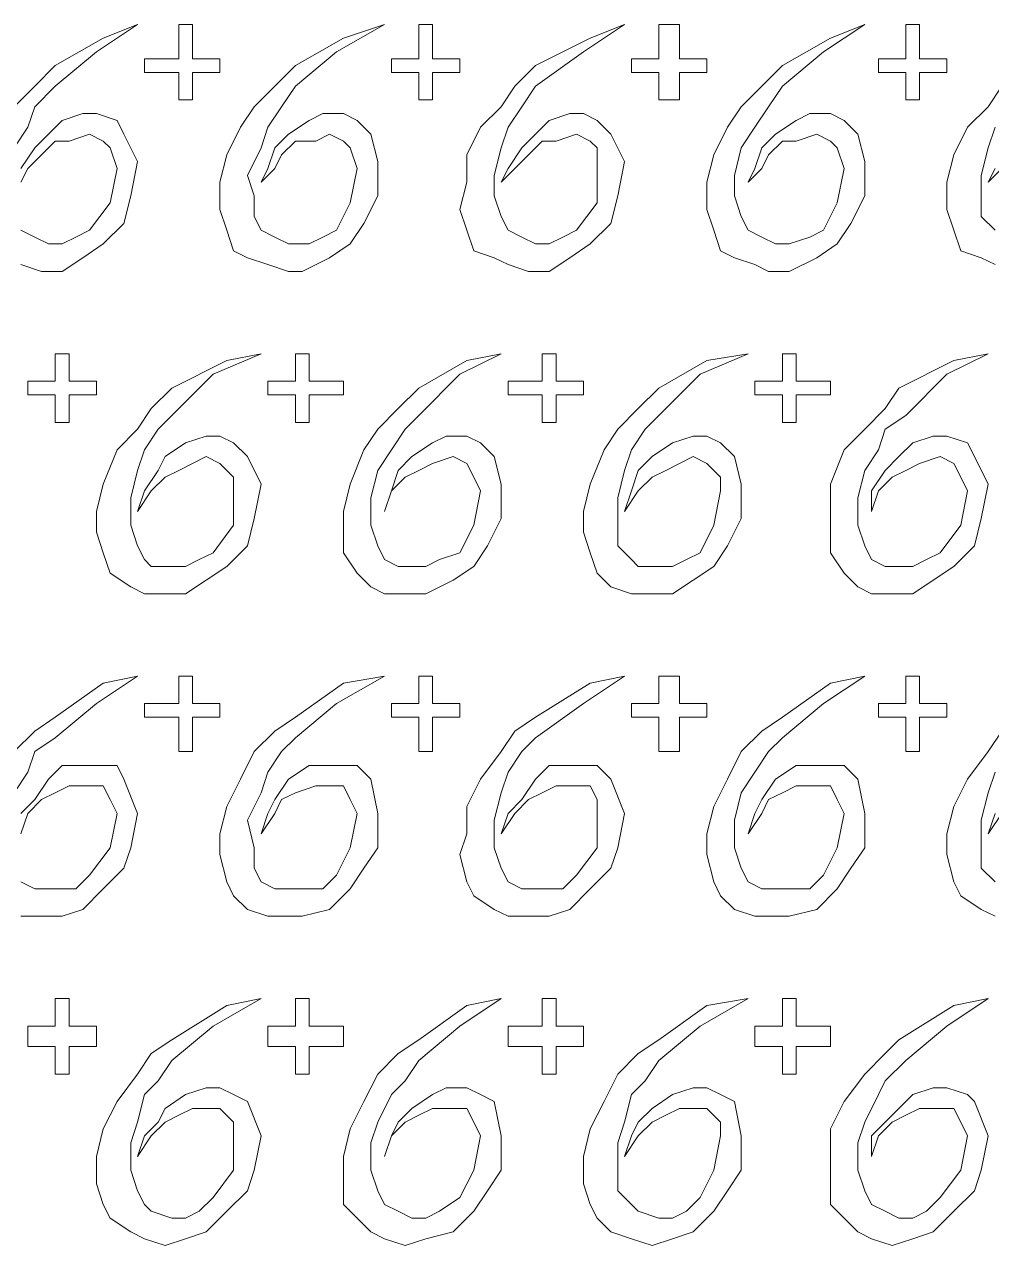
# Model space of a CAD drawing. Extents: x -66030 to 95157, y -13132 to 45879.
# Drawn here: x -4078 to -3528, y 25923 to 26618 of the extents above; entities that cross this region are included whole.
import ezdxf

# ---------------------------------------------------------------- set-up
doc = ezdxf.new("R2010")
doc.units = 0
doc.header["$LTSCALE"] = 100
doc.header["$MEASUREMENT"] = 0
doc.layers.get('0').update_dxf_attribs({"linetype": 'CONTINUOUS'})

msp = doc.modelspace()

# ---------------------------------------------------------------- linework, layer by layer
at = {"lineweight": 0}
for points in [[(-4084.28, 26547.82), (-4076.47, 26559.54), (-4072.56, 26571.26), (-4060.85, 26582.98), (-4037.41, 26602.51), (-4013.97, 26618.13), (-4033.5, 26610.32), (-4060.85, 26594.7), (-4072.56, 26582.98), (-4084.28, 26571.26)], [(-3521.82, 26582.98), (-3529.63, 26571.26), (-3541.35, 26559.54), (-3549.16, 26543.92), (-3553.07, 26528.29), (-3553.07, 26512.67), (-3549.16, 26500.95), (-3545.26, 26489.23), (-3533.54, 26485.33), (-3525.73, 26481.42)], [(-4080.37, 26481.42), (-4068.66, 26477.52), (-4056.94, 26477.52), (-4045.22, 26485.33), (-4033.5, 26493.14), (-4021.79, 26504.86), (-4017.88, 26520.48), (-4013.97, 26540.01), (-4021.79, 26555.64), (-4025.69, 26563.45), (-4037.41, 26567.35), (-4045.22, 26567.35), (-4056.94, 26563.45), (-4064.75, 26555.64), (-4072.56, 26547.82), (-4080.37, 26536.11)], [(-3525.73, 26500.95), (-3533.54, 26508.76), (-3533.54, 26520.48), (-3533.54, 26532.2), (-3529.63, 26547.82), (-3525.73, 26559.54)], [(-4080.37, 26528.29), (-4076.47, 26536.11), (-4068.66, 26543.92), (-4060.85, 26551.73), (-4053.03, 26551.73), (-4041.32, 26555.64), (-4033.5, 26551.73), (-4029.6, 26547.82), (-4025.69, 26536.11), (-4029.6, 26516.58), (-4041.32, 26500.95), (-4049.13, 26497.05), (-4056.94, 26493.14), (-4064.75, 26493.14), (-4072.56, 26497.05), (-4080.37, 26500.95)], [(-3525.73, 26536.11), (-3529.63, 26528.29), (-3529.63, 26528.29), (-3521.82, 26536.11)], [(-4084.28, 26180.66), (-4076.47, 26192.38), (-4072.56, 26204.1), (-4060.85, 26211.91), (-4037.41, 26231.44), (-4013.97, 26247.06), (-4033.5, 26243.16), (-4060.85, 26223.63), (-4072.56, 26215.82), (-4084.28, 26204.1)], [(-3521.82, 26215.82), (-3529.63, 26204.1), (-3541.35, 26188.47), (-3549.16, 26172.85), (-3553.07, 26157.23), (-3553.07, 26145.51), (-3549.16, 26129.89), (-3545.26, 26122.07), (-3533.54, 26114.26), (-3525.73, 26110.36)], [(-4080.37, 26110.36), (-4068.66, 26110.36), (-4056.94, 26110.36), (-4045.22, 26114.26), (-4033.5, 26125.98), (-4021.79, 26137.7), (-4017.88, 26149.41), (-4013.97, 26168.94), (-4021.79, 26188.47), (-4025.69, 26196.29), (-4037.41, 26196.29), (-4045.22, 26196.29), (-4056.94, 26196.29), (-4064.75, 26188.47), (-4072.56, 26176.76), (-4080.37, 26168.94)], [(-3525.73, 26129.89), (-3533.54, 26137.7), (-3533.54, 26149.41), (-3533.54, 26165.04), (-3529.63, 26180.66), (-3525.73, 26192.38)], [(-4080.37, 26157.23), (-4076.47, 26168.94), (-4068.66, 26176.76), (-4060.85, 26180.66), (-4053.03, 26184.57), (-4041.32, 26184.57), (-4033.5, 26184.57), (-4029.6, 26176.76), (-4025.69, 26168.94), (-4029.6, 26149.41), (-4041.32, 26133.79), (-4049.13, 26125.98), (-4056.94, 26125.98), (-4064.75, 26125.98), (-4072.56, 26125.98), (-4080.37, 26129.89)], [(-3525.73, 26168.94), (-3529.63, 26157.23), (-3529.63, 26157.23), (-3521.82, 26168.94)]]:
    msp.add_lwpolyline(points, dxfattribs=at)
for points in [[(-4010.07, 26598.6), (-4002.26, 26598.6), (-3990.54, 26598.6), (-3990.54, 26606.41), (-3990.54, 26618.13), (-3986.63, 26618.13), (-3982.73, 26618.13), (-3982.73, 26606.41), (-3982.73, 26598.6), (-3974.91, 26598.6), (-3967.1, 26598.6), (-3967.1, 26594.7), (-3967.1, 26590.79), (-3974.91, 26590.79), (-3982.73, 26590.79), (-3982.73, 26582.98), (-3982.73, 26575.17), (-3986.63, 26575.17), (-3990.54, 26575.17), (-3990.54, 26582.98), (-3990.54, 26590.79), (-4002.26, 26590.79), (-4010.07, 26590.79), (-4010.07, 26594.7), (-4010.07, 26598.6)], [(-3943.67, 26528.29), (-3935.85, 26536.11), (-3931.95, 26543.92), (-3924.14, 26551.73), (-3912.42, 26551.73), (-3904.61, 26555.64), (-3896.79, 26551.73), (-3892.89, 26547.82), (-3888.98, 26536.11), (-3892.89, 26516.58), (-3900.7, 26500.95), (-3908.51, 26497.05), (-3916.32, 26493.14), (-3928.04, 26493.14), (-3935.85, 26497.05), (-3943.67, 26500.95), (-3947.57, 26508.76), (-3947.57, 26520.48), (-3951.48, 26532.2), (-3943.67, 26547.82), (-3939.76, 26559.54), (-3931.95, 26571.26), (-3924.14, 26582.98), (-3900.7, 26602.51), (-3873.36, 26618.13), (-3896.79, 26610.32), (-3924.14, 26594.7), (-3935.85, 26582.98), (-3947.57, 26571.26), (-3955.38, 26559.54), (-3963.2, 26543.92), (-3967.1, 26528.29), (-3967.1, 26512.67), (-3963.2, 26500.95), (-3959.29, 26489.23), (-3951.48, 26485.33), (-3939.76, 26481.42), (-3928.04, 26477.52), (-3920.23, 26477.52), (-3904.61, 26485.33), (-3892.89, 26493.14), (-3885.08, 26504.86), (-3877.26, 26520.48), (-3877.26, 26540.01), (-3881.17, 26555.64), (-3888.98, 26563.45), (-3896.79, 26567.35), (-3908.51, 26567.35), (-3916.32, 26563.45), (-3928.04, 26555.64), (-3935.85, 26547.82), (-3939.76, 26536.11), (-3943.67, 26528.29)], [(-3869.45, 26598.6), (-3861.64, 26598.6), (-3853.83, 26598.6), (-3853.83, 26606.41), (-3853.83, 26618.13), (-3849.92, 26618.13), (-3846.02, 26618.13), (-3846.02, 26606.41), (-3846.02, 26598.6), (-3838.2, 26598.6), (-3830.39, 26598.6), (-3830.39, 26594.7), (-3830.39, 26590.79), (-3838.2, 26590.79), (-3846.02, 26590.79), (-3846.02, 26582.98), (-3846.02, 26575.17), (-3849.92, 26575.17), (-3853.83, 26575.17), (-3853.83, 26582.98), (-3853.83, 26590.79), (-3861.64, 26590.79), (-3869.45, 26590.79), (-3869.45, 26594.7), (-3869.45, 26598.6)], [(-3806.96, 26528.29), (-3799.15, 26536.11), (-3791.33, 26543.92), (-3783.52, 26551.73), (-3775.71, 26551.73), (-3763.99, 26555.64), (-3756.18, 26551.73), (-3752.27, 26547.82), (-3752.27, 26536.11), (-3752.27, 26516.58), (-3763.99, 26500.95), (-3771.8, 26497.05), (-3779.62, 26493.14), (-3787.43, 26493.14), (-3795.24, 26497.05), (-3803.05, 26500.95), (-3806.96, 26508.76), (-3810.86, 26520.48), (-3810.86, 26532.2), (-3806.96, 26547.82), (-3803.05, 26559.54), (-3795.24, 26571.26), (-3787.43, 26582.98), (-3760.09, 26602.51), (-3736.65, 26618.13), (-3756.18, 26610.32), (-3787.43, 26594.7), (-3799.15, 26582.98), (-3806.96, 26571.26), (-3818.68, 26559.54), (-3826.49, 26543.92), (-3826.49, 26528.29), (-3830.39, 26512.67), (-3826.49, 26500.95), (-3822.58, 26489.23), (-3810.86, 26485.33), (-3803.05, 26481.42), (-3791.33, 26477.52), (-3779.62, 26477.52), (-3767.9, 26485.33), (-3756.18, 26493.14), (-3744.46, 26504.86), (-3740.56, 26520.48), (-3736.65, 26540.01), (-3744.46, 26555.64), (-3752.27, 26563.45), (-3760.09, 26567.35), (-3767.9, 26567.35), (-3779.62, 26563.45), (-3787.43, 26555.64), (-3795.24, 26547.82), (-3803.05, 26536.11), (-3806.96, 26528.29)], [(-3732.74, 26598.6), (-3724.93, 26598.6), (-3717.12, 26598.6), (-3717.12, 26606.41), (-3717.12, 26618.13), (-3713.21, 26618.13), (-3705.4, 26618.13), (-3705.4, 26606.41), (-3705.4, 26598.6), (-3697.59, 26598.6), (-3689.78, 26598.6), (-3689.78, 26594.7), (-3689.78, 26590.79), (-3697.59, 26590.79), (-3705.4, 26590.79), (-3705.4, 26582.98), (-3705.4, 26575.17), (-3713.21, 26575.17), (-3717.12, 26575.17), (-3717.12, 26582.98), (-3717.12, 26590.79), (-3724.93, 26590.79), (-3732.74, 26590.79), (-3732.74, 26594.7), (-3732.74, 26598.6)], [(-3666.34, 26528.29), (-3658.53, 26536.11), (-3654.62, 26543.92), (-3646.81, 26551.73), (-3639, 26551.73), (-3627.28, 26555.64), (-3619.47, 26551.73), (-3615.56, 26547.82), (-3611.66, 26536.11), (-3615.56, 26516.58), (-3623.38, 26500.95), (-3631.19, 26497.05), (-3642.91, 26493.14), (-3650.72, 26493.14), (-3658.53, 26497.05), (-3666.34, 26500.95), (-3670.25, 26508.76), (-3674.15, 26520.48), (-3674.15, 26532.2), (-3670.25, 26547.82), (-3662.44, 26559.54), (-3654.62, 26571.26), (-3646.81, 26582.98), (-3623.38, 26602.51), (-3599.94, 26618.13), (-3619.47, 26610.32), (-3646.81, 26594.7), (-3658.53, 26582.98), (-3670.25, 26571.26), (-3678.06, 26559.54), (-3685.87, 26543.92), (-3689.78, 26528.29), (-3689.78, 26512.67), (-3685.87, 26500.95), (-3681.97, 26489.23), (-3674.15, 26485.33), (-3662.44, 26481.42), (-3654.62, 26477.52), (-3642.91, 26477.52), (-3627.28, 26485.33), (-3615.56, 26493.14), (-3607.75, 26504.86), (-3599.94, 26520.48), (-3599.94, 26540.01), (-3603.85, 26555.64), (-3611.66, 26563.45), (-3619.47, 26567.35), (-3631.19, 26567.35), (-3639, 26563.45), (-3650.72, 26555.64), (-3658.53, 26547.82), (-3662.44, 26536.11), (-3666.34, 26528.29)], [(-3592.13, 26598.6), (-3584.32, 26598.6), (-3576.51, 26598.6), (-3576.51, 26606.41), (-3576.51, 26618.13), (-3572.6, 26618.13), (-3568.69, 26618.13), (-3568.69, 26606.41), (-3568.69, 26598.6), (-3560.88, 26598.6), (-3553.07, 26598.6), (-3553.07, 26594.7), (-3553.07, 26590.79), (-3560.88, 26590.79), (-3568.69, 26590.79), (-3568.69, 26582.98), (-3568.69, 26575.17), (-3572.6, 26575.17), (-3576.51, 26575.17), (-3576.51, 26582.98), (-3576.51, 26590.79), (-3584.32, 26590.79), (-3592.13, 26590.79), (-3592.13, 26594.7), (-3592.13, 26598.6)], [(-4076.47, 26415.02), (-4068.66, 26415.02), (-4060.85, 26415.02), (-4060.85, 26422.83), (-4060.85, 26430.64), (-4056.94, 26430.64), (-4053.03, 26430.64), (-4053.03, 26422.83), (-4053.03, 26415.02), (-4045.22, 26415.02), (-4037.41, 26415.02), (-4037.41, 26411.11), (-4037.41, 26407.21), (-4045.22, 26407.21), (-4053.03, 26407.21), (-4053.03, 26399.4), (-4053.03, 26391.58), (-4056.94, 26391.58), (-4060.85, 26391.58), (-4060.85, 26399.4), (-4060.85, 26407.21), (-4068.66, 26407.21), (-4076.47, 26407.21), (-4076.47, 26411.11), (-4076.47, 26415.02)], [(-4013.97, 26340.81), (-4006.16, 26352.53), (-3998.35, 26360.34), (-3990.54, 26364.24), (-3982.73, 26368.15), (-3974.91, 26372.06), (-3967.1, 26368.15), (-3959.29, 26360.34), (-3959.29, 26352.53), (-3959.29, 26333), (-3971.01, 26317.37), (-3978.82, 26313.47), (-3986.63, 26309.56), (-3994.44, 26309.56), (-4006.16, 26309.56), (-4010.07, 26313.47), (-4013.97, 26321.28), (-4017.88, 26333), (-4017.88, 26348.62), (-4013.97, 26364.24), (-4010.07, 26375.96), (-4002.26, 26387.68), (-3994.44, 26395.49), (-3971.01, 26418.93), (-3943.67, 26430.64), (-3963.2, 26426.74), (-3994.44, 26411.11), (-4006.16, 26399.4), (-4013.97, 26387.68), (-4025.69, 26375.96), (-4033.5, 26356.43), (-4037.41, 26340.81), (-4037.41, 26329.09), (-4033.5, 26317.37), (-4029.6, 26305.65), (-4017.88, 26297.84), (-4010.07, 26293.94), (-3998.35, 26293.94), (-3986.63, 26293.94), (-3974.91, 26301.75), (-3963.2, 26309.56), (-3951.48, 26321.28), (-3947.57, 26336.9), (-3943.67, 26356.43), (-3951.48, 26372.06), (-3959.29, 26379.87), (-3967.1, 26383.77), (-3974.91, 26383.77), (-3986.63, 26379.87), (-3998.35, 26372.06), (-4002.26, 26364.24), (-4010.07, 26352.53), (-4013.97, 26340.81)], [(-3939.76, 26415.02), (-3931.95, 26415.02), (-3924.14, 26415.02), (-3924.14, 26422.83), (-3924.14, 26430.64), (-3920.23, 26430.64), (-3916.32, 26430.64), (-3916.32, 26422.83), (-3916.32, 26415.02), (-3904.61, 26415.02), (-3896.79, 26415.02), (-3896.79, 26411.11), (-3896.79, 26407.21), (-3904.61, 26407.21), (-3916.32, 26407.21), (-3916.32, 26399.4), (-3916.32, 26391.58), (-3920.23, 26391.58), (-3924.14, 26391.58), (-3924.14, 26399.4), (-3924.14, 26407.21), (-3931.95, 26407.21), (-3939.76, 26407.21), (-3939.76, 26411.11), (-3939.76, 26415.02)], [(-3873.36, 26340.81), (-3869.45, 26352.53), (-3861.64, 26360.34), (-3853.83, 26364.24), (-3846.02, 26368.15), (-3834.3, 26372.06), (-3826.49, 26368.15), (-3822.58, 26360.34), (-3818.68, 26352.53), (-3822.58, 26333), (-3830.39, 26317.37), (-3842.11, 26313.47), (-3849.92, 26309.56), (-3857.73, 26309.56), (-3865.55, 26309.56), (-3873.36, 26313.47), (-3877.26, 26321.28), (-3881.17, 26333), (-3881.17, 26348.62), (-3877.26, 26364.24), (-3869.45, 26375.96), (-3861.64, 26387.68), (-3853.83, 26395.49), (-3830.39, 26418.93), (-3806.96, 26430.64), (-3826.49, 26426.74), (-3853.83, 26411.11), (-3865.55, 26399.4), (-3877.26, 26387.68), (-3885.08, 26375.96), (-3892.89, 26356.43), (-3896.79, 26340.81), (-3896.79, 26329.09), (-3896.79, 26317.37), (-3888.98, 26305.65), (-3881.17, 26297.84), (-3873.36, 26293.94), (-3861.64, 26293.94), (-3849.92, 26293.94), (-3834.3, 26301.75), (-3822.58, 26309.56), (-3814.77, 26321.28), (-3806.96, 26336.9), (-3806.96, 26356.43), (-3810.86, 26372.06), (-3818.68, 26379.87), (-3826.49, 26383.77), (-3838.2, 26383.77), (-3846.02, 26379.87), (-3857.73, 26372.06), (-3865.55, 26364.24), (-3869.45, 26352.53), (-3873.36, 26340.81)], [(-3803.05, 26415.02), (-3791.33, 26415.02), (-3783.52, 26415.02), (-3783.52, 26422.83), (-3783.52, 26430.64), (-3779.62, 26430.64), (-3775.71, 26430.64), (-3775.71, 26422.83), (-3775.71, 26415.02), (-3767.9, 26415.02), (-3760.09, 26415.02), (-3760.09, 26411.11), (-3760.09, 26407.21), (-3767.9, 26407.21), (-3775.71, 26407.21), (-3775.71, 26399.4), (-3775.71, 26391.58), (-3779.62, 26391.58), (-3783.52, 26391.58), (-3783.52, 26399.4), (-3783.52, 26407.21), (-3791.33, 26407.21), (-3803.05, 26407.21), (-3803.05, 26411.11), (-3803.05, 26415.02)], [(-3736.65, 26340.81), (-3728.84, 26352.53), (-3721.03, 26360.34), (-3713.21, 26364.24), (-3705.4, 26368.15), (-3697.59, 26372.06), (-3689.78, 26368.15), (-3681.97, 26360.34), (-3681.97, 26352.53), (-3685.87, 26333), (-3693.68, 26317.37), (-3701.5, 26313.47), (-3709.31, 26309.56), (-3717.12, 26309.56), (-3728.84, 26309.56), (-3732.74, 26313.47), (-3740.56, 26321.28), (-3740.56, 26333), (-3740.56, 26348.62), (-3736.65, 26364.24), (-3732.74, 26375.96), (-3724.93, 26387.68), (-3717.12, 26395.49), (-3693.68, 26418.93), (-3666.34, 26430.64), (-3689.78, 26426.74), (-3717.12, 26411.11), (-3728.84, 26399.4), (-3740.56, 26387.68), (-3748.37, 26375.96), (-3756.18, 26356.43), (-3760.09, 26340.81), (-3760.09, 26329.09), (-3756.18, 26317.37), (-3752.27, 26305.65), (-3744.46, 26297.84), (-3732.74, 26293.94), (-3721.03, 26293.94), (-3709.31, 26293.94), (-3697.59, 26301.75), (-3685.87, 26309.56), (-3678.06, 26321.28), (-3670.25, 26336.9), (-3670.25, 26356.43), (-3674.15, 26372.06), (-3681.97, 26379.87), (-3689.78, 26383.77), (-3697.59, 26383.77), (-3709.31, 26379.87), (-3721.03, 26372.06), (-3728.84, 26364.24), (-3732.74, 26352.53), (-3736.65, 26340.81)], [(-3662.44, 26415.02), (-3654.62, 26415.02), (-3646.81, 26415.02), (-3646.81, 26422.83), (-3646.81, 26430.64), (-3642.91, 26430.64), (-3639, 26430.64), (-3639, 26422.83), (-3639, 26415.02), (-3631.19, 26415.02), (-3619.47, 26415.02), (-3619.47, 26411.11), (-3619.47, 26407.21), (-3631.19, 26407.21), (-3639, 26407.21), (-3639, 26399.4), (-3639, 26391.58), (-3642.91, 26391.58), (-3646.81, 26391.58), (-3646.81, 26399.4), (-3646.81, 26407.21), (-3654.62, 26407.21), (-3662.44, 26407.21), (-3662.44, 26411.11), (-3662.44, 26415.02)], [(-3596.03, 26340.81), (-3592.13, 26352.53), (-3584.32, 26360.34), (-3576.51, 26364.24), (-3568.69, 26368.15), (-3556.98, 26372.06), (-3549.16, 26368.15), (-3545.26, 26360.34), (-3541.35, 26352.53), (-3545.26, 26333), (-3556.98, 26317.37), (-3564.79, 26313.47), (-3572.6, 26309.56), (-3580.41, 26309.56), (-3588.22, 26309.56), (-3596.03, 26313.47), (-3599.94, 26321.28), (-3603.85, 26333), (-3603.85, 26348.62), (-3599.94, 26364.24), (-3592.13, 26375.96), (-3588.22, 26387.68), (-3576.51, 26395.49), (-3553.07, 26418.93), (-3529.63, 26430.64), (-3549.16, 26426.74), (-3580.41, 26411.11), (-3588.22, 26399.4), (-3599.94, 26387.68), (-3611.66, 26375.96), (-3619.47, 26356.43), (-3619.47, 26340.81), (-3619.47, 26329.09), (-3619.47, 26317.37), (-3611.66, 26305.65), (-3603.85, 26297.84), (-3596.03, 26293.94), (-3584.32, 26293.94), (-3572.6, 26293.94), (-3560.88, 26301.75), (-3549.16, 26309.56), (-3537.45, 26321.28), (-3533.54, 26336.9), (-3529.63, 26356.43), (-3537.45, 26372.06), (-3541.35, 26379.87), (-3553.07, 26383.77), (-3560.88, 26383.77), (-3572.6, 26379.87), (-3580.41, 26372.06), (-3588.22, 26364.24), (-3596.03, 26352.53), (-3596.03, 26340.81)], [(-4010.07, 26231.44), (-4002.26, 26231.44), (-3990.54, 26231.44), (-3990.54, 26239.25), (-3990.54, 26247.06), (-3986.63, 26247.06), (-3982.73, 26247.06), (-3982.73, 26239.25), (-3982.73, 26231.44), (-3974.91, 26231.44), (-3967.1, 26231.44), (-3967.1, 26227.53), (-3967.1, 26223.63), (-3974.91, 26223.63), (-3982.73, 26223.63), (-3982.73, 26211.91), (-3982.73, 26204.1), (-3986.63, 26204.1), (-3990.54, 26204.1), (-3990.54, 26211.91), (-3990.54, 26223.63), (-4002.26, 26223.63), (-4010.07, 26223.63), (-4010.07, 26227.53), (-4010.07, 26231.44)], [(-3943.67, 26157.23), (-3935.85, 26168.94), (-3931.95, 26176.76), (-3924.14, 26180.66), (-3912.42, 26184.57), (-3904.61, 26184.57), (-3896.79, 26184.57), (-3892.89, 26176.76), (-3888.98, 26168.94), (-3892.89, 26149.41), (-3900.7, 26133.79), (-3908.51, 26125.98), (-3916.32, 26125.98), (-3928.04, 26125.98), (-3935.85, 26125.98), (-3943.67, 26129.89), (-3947.57, 26137.7), (-3947.57, 26149.41), (-3951.48, 26165.04), (-3943.67, 26180.66), (-3939.76, 26192.38), (-3931.95, 26204.1), (-3924.14, 26211.91), (-3900.7, 26231.44), (-3873.36, 26247.06), (-3896.79, 26243.16), (-3924.14, 26223.63), (-3935.85, 26215.82), (-3947.57, 26204.1), (-3955.38, 26188.47), (-3963.2, 26172.85), (-3967.1, 26157.23), (-3967.1, 26145.51), (-3963.2, 26129.89), (-3959.29, 26122.07), (-3951.48, 26114.26), (-3939.76, 26110.36), (-3928.04, 26110.36), (-3920.23, 26110.36), (-3904.61, 26114.26), (-3892.89, 26125.98), (-3885.08, 26137.7), (-3877.26, 26149.41), (-3877.26, 26168.94), (-3881.17, 26188.47), (-3888.98, 26196.29), (-3896.79, 26196.29), (-3908.51, 26196.29), (-3916.32, 26196.29), (-3928.04, 26188.47), (-3935.85, 26176.76), (-3939.76, 26168.94), (-3943.67, 26157.23)], [(-3869.45, 26231.44), (-3861.64, 26231.44), (-3853.83, 26231.44), (-3853.83, 26239.25), (-3853.83, 26247.06), (-3849.92, 26247.06), (-3846.02, 26247.06), (-3846.02, 26239.25), (-3846.02, 26231.44), (-3838.2, 26231.44), (-3830.39, 26231.44), (-3830.39, 26227.53), (-3830.39, 26223.63), (-3838.2, 26223.63), (-3846.02, 26223.63), (-3846.02, 26211.91), (-3846.02, 26204.1), (-3849.92, 26204.1), (-3853.83, 26204.1), (-3853.83, 26211.91), (-3853.83, 26223.63), (-3861.64, 26223.63), (-3869.45, 26223.63), (-3869.45, 26227.53), (-3869.45, 26231.44)], [(-3806.96, 26157.23), (-3799.15, 26168.94), (-3791.33, 26176.76), (-3783.52, 26180.66), (-3775.71, 26184.57), (-3763.99, 26184.57), (-3756.18, 26184.57), (-3752.27, 26176.76), (-3752.27, 26168.94), (-3752.27, 26149.41), (-3763.99, 26133.79), (-3771.8, 26125.98), (-3779.62, 26125.98), (-3787.43, 26125.98), (-3795.24, 26125.98), (-3803.05, 26129.89), (-3806.96, 26137.7), (-3810.86, 26149.41), (-3810.86, 26165.04), (-3806.96, 26180.66), (-3803.05, 26192.38), (-3795.24, 26204.1), (-3787.43, 26211.91), (-3760.09, 26231.44), (-3736.65, 26247.06), (-3756.18, 26243.16), (-3787.43, 26223.63), (-3799.15, 26215.82), (-3806.96, 26204.1), (-3818.68, 26188.47), (-3826.49, 26172.85), (-3826.49, 26157.23), (-3830.39, 26145.51), (-3826.49, 26129.89), (-3822.58, 26122.07), (-3810.86, 26114.26), (-3803.05, 26110.36), (-3791.33, 26110.36), (-3779.62, 26110.36), (-3767.9, 26114.26), (-3756.18, 26125.98), (-3744.46, 26137.7), (-3740.56, 26149.41), (-3736.65, 26168.94), (-3744.46, 26188.47), (-3752.27, 26196.29), (-3760.09, 26196.29), (-3767.9, 26196.29), (-3779.62, 26196.29), (-3787.43, 26188.47), (-3795.24, 26176.76), (-3803.05, 26168.94), (-3806.96, 26157.23)], [(-3732.74, 26231.44), (-3724.93, 26231.44), (-3717.12, 26231.44), (-3717.12, 26239.25), (-3717.12, 26247.06), (-3713.21, 26247.06), (-3705.4, 26247.06), (-3705.4, 26239.25), (-3705.4, 26231.44), (-3697.59, 26231.44), (-3689.78, 26231.44), (-3689.78, 26227.53), (-3689.78, 26223.63), (-3697.59, 26223.63), (-3705.4, 26223.63), (-3705.4, 26211.91), (-3705.4, 26204.1), (-3713.21, 26204.1), (-3717.12, 26204.1), (-3717.12, 26211.91), (-3717.12, 26223.63), (-3724.93, 26223.63), (-3732.74, 26223.63), (-3732.74, 26227.53), (-3732.74, 26231.44)], [(-3666.34, 26157.23), (-3658.53, 26168.94), (-3654.62, 26176.76), (-3646.81, 26180.66), (-3639, 26184.57), (-3627.28, 26184.57), (-3619.47, 26184.57), (-3615.56, 26176.76), (-3611.66, 26168.94), (-3615.56, 26149.41), (-3623.38, 26133.79), (-3631.19, 26125.98), (-3642.91, 26125.98), (-3650.72, 26125.98), (-3658.53, 26125.98), (-3666.34, 26129.89), (-3670.25, 26137.7), (-3674.15, 26149.41), (-3674.15, 26165.04), (-3670.25, 26180.66), (-3662.44, 26192.38), (-3654.62, 26204.1), (-3646.81, 26211.91), (-3623.38, 26231.44), (-3599.94, 26247.06), (-3619.47, 26243.16), (-3646.81, 26223.63), (-3658.53, 26215.82), (-3670.25, 26204.1), (-3678.06, 26188.47), (-3685.87, 26172.85), (-3689.78, 26157.23), (-3689.78, 26145.51), (-3685.87, 26129.89), (-3681.97, 26122.07), (-3674.15, 26114.26), (-3662.44, 26110.36), (-3654.62, 26110.36), (-3642.91, 26110.36), (-3627.28, 26114.26), (-3615.56, 26125.98), (-3607.75, 26137.7), (-3599.94, 26149.41), (-3599.94, 26168.94), (-3603.85, 26188.47), (-3611.66, 26196.29), (-3619.47, 26196.29), (-3631.19, 26196.29), (-3639, 26196.29), (-3650.72, 26188.47), (-3658.53, 26176.76), (-3662.44, 26168.94), (-3666.34, 26157.23)], [(-3592.13, 26231.44), (-3584.32, 26231.44), (-3576.51, 26231.44), (-3576.51, 26239.25), (-3576.51, 26247.06), (-3572.6, 26247.06), (-3568.69, 26247.06), (-3568.69, 26239.25), (-3568.69, 26231.44), (-3560.88, 26231.44), (-3553.07, 26231.44), (-3553.07, 26227.53), (-3553.07, 26223.63), (-3560.88, 26223.63), (-3568.69, 26223.63), (-3568.69, 26211.91), (-3568.69, 26204.1), (-3572.6, 26204.1), (-3576.51, 26204.1), (-3576.51, 26211.91), (-3576.51, 26223.63), (-3584.32, 26223.63), (-3592.13, 26223.63), (-3592.13, 26227.53), (-3592.13, 26231.44)], [(-4076.47, 26047.86), (-4068.66, 26047.86), (-4060.85, 26047.86), (-4060.85, 26055.67), (-4060.85, 26063.48), (-4056.94, 26063.48), (-4053.03, 26063.48), (-4053.03, 26055.67), (-4053.03, 26047.86), (-4045.22, 26047.86), (-4037.41, 26047.86), (-4037.41, 26040.05), (-4037.41, 26036.14), (-4045.22, 26036.14), (-4053.03, 26036.14), (-4053.03, 26028.33), (-4053.03, 26020.52), (-4056.94, 26020.52), (-4060.85, 26020.52), (-4060.85, 26028.33), (-4060.85, 26036.14), (-4068.66, 26036.14), (-4076.47, 26036.14), (-4076.47, 26040.05), (-4076.47, 26047.86)], [(-4013.97, 25973.65), (-4006.16, 25985.36), (-3998.35, 25993.18), (-3990.54, 25997.08), (-3982.73, 26000.99), (-3974.91, 26000.99), (-3967.1, 26000.99), (-3959.29, 25993.18), (-3959.29, 25985.36), (-3959.29, 25965.83), (-3971.01, 25950.21), (-3978.82, 25942.4), (-3986.63, 25938.49), (-3994.44, 25938.49), (-4006.16, 25942.4), (-4010.07, 25946.3), (-4013.97, 25954.12), (-4017.88, 25965.83), (-4017.88, 25981.46), (-4013.97, 25993.18), (-4010.07, 26008.8), (-4002.26, 26016.61), (-3994.44, 26028.33), (-3971.01, 26047.86), (-3943.67, 26063.48), (-3963.2, 26059.58), (-3994.44, 26040.05), (-4006.16, 26032.24), (-4013.97, 26020.52), (-4025.69, 26004.89), (-4033.5, 25989.27), (-4037.41, 25973.65), (-4037.41, 25958.02), (-4033.5, 25946.3), (-4029.6, 25938.49), (-4017.88, 25930.68), (-4010.07, 25926.77), (-3998.35, 25922.87), (-3986.63, 25926.77), (-3974.91, 25930.68), (-3963.2, 25942.4), (-3951.48, 25954.12), (-3947.57, 25965.83), (-3943.67, 25985.36), (-3951.48, 26004.89), (-3959.29, 26008.8), (-3967.1, 26012.71), (-3974.91, 26012.71), (-3986.63, 26008.8), (-3998.35, 26000.99), (-4002.26, 25993.18), (-4010.07, 25985.36), (-4013.97, 25973.65)], [(-3939.76, 26047.86), (-3931.95, 26047.86), (-3924.14, 26047.86), (-3924.14, 26055.67), (-3924.14, 26063.48), (-3920.23, 26063.48), (-3916.32, 26063.48), (-3916.32, 26055.67), (-3916.32, 26047.86), (-3904.61, 26047.86), (-3896.79, 26047.86), (-3896.79, 26040.05), (-3896.79, 26036.14), (-3904.61, 26036.14), (-3916.32, 26036.14), (-3916.32, 26028.33), (-3916.32, 26020.52), (-3920.23, 26020.52), (-3924.14, 26020.52), (-3924.14, 26028.33), (-3924.14, 26036.14), (-3931.95, 26036.14), (-3939.76, 26036.14), (-3939.76, 26040.05), (-3939.76, 26047.86)], [(-3873.36, 25973.65), (-3869.45, 25985.36), (-3861.64, 25993.18), (-3853.83, 25997.08), (-3846.02, 26000.99), (-3834.3, 26000.99), (-3826.49, 26000.99), (-3822.58, 25993.18), (-3818.68, 25985.36), (-3822.58, 25965.83), (-3830.39, 25950.21), (-3842.11, 25942.4), (-3849.92, 25938.49), (-3857.73, 25938.49), (-3865.55, 25942.4), (-3873.36, 25946.3), (-3877.26, 25954.12), (-3881.17, 25965.83), (-3881.17, 25981.46), (-3877.26, 25993.18), (-3869.45, 26008.8), (-3861.64, 26016.61), (-3853.83, 26028.33), (-3830.39, 26047.86), (-3806.96, 26063.48), (-3826.49, 26059.58), (-3853.83, 26040.05), (-3865.55, 26032.24), (-3877.26, 26020.52), (-3885.08, 26004.89), (-3892.89, 25989.27), (-3896.79, 25973.65), (-3896.79, 25958.02), (-3896.79, 25946.3), (-3888.98, 25938.49), (-3881.17, 25930.68), (-3873.36, 25926.77), (-3861.64, 25922.87), (-3849.92, 25926.77), (-3834.3, 25930.68), (-3822.58, 25942.4), (-3814.77, 25954.12), (-3806.96, 25965.83), (-3806.96, 25985.36), (-3810.86, 26004.89), (-3818.68, 26008.8), (-3826.49, 26012.71), (-3838.2, 26012.71), (-3846.02, 26008.8), (-3857.73, 26000.99), (-3865.55, 25993.18), (-3869.45, 25985.36), (-3873.36, 25973.65)], [(-3803.05, 26047.86), (-3791.33, 26047.86), (-3783.52, 26047.86), (-3783.52, 26055.67), (-3783.52, 26063.48), (-3779.62, 26063.48), (-3775.71, 26063.48), (-3775.71, 26055.67), (-3775.71, 26047.86), (-3767.9, 26047.86), (-3760.09, 26047.86), (-3760.09, 26040.05), (-3760.09, 26036.14), (-3767.9, 26036.14), (-3775.71, 26036.14), (-3775.71, 26028.33), (-3775.71, 26020.52), (-3779.62, 26020.52), (-3783.52, 26020.52), (-3783.52, 26028.33), (-3783.52, 26036.14), (-3791.33, 26036.14), (-3803.05, 26036.14), (-3803.05, 26040.05), (-3803.05, 26047.86)], [(-3736.65, 25973.65), (-3728.84, 25985.36), (-3721.03, 25993.18), (-3713.21, 25997.08), (-3705.4, 26000.99), (-3697.59, 26000.99), (-3689.78, 26000.99), (-3681.97, 25993.18), (-3681.97, 25985.36), (-3685.87, 25965.83), (-3693.68, 25950.21), (-3701.5, 25942.4), (-3709.31, 25938.49), (-3717.12, 25938.49), (-3728.84, 25942.4), (-3732.74, 25946.3), (-3740.56, 25954.12), (-3740.56, 25965.83), (-3740.56, 25981.46), (-3736.65, 25993.18), (-3732.74, 26008.8), (-3724.93, 26016.61), (-3717.12, 26028.33), (-3693.68, 26047.86), (-3666.34, 26063.48), (-3689.78, 26059.58), (-3717.12, 26040.05), (-3728.84, 26032.24), (-3740.56, 26020.52), (-3748.37, 26004.89), (-3756.18, 25989.27), (-3760.09, 25973.65), (-3760.09, 25958.02), (-3756.18, 25946.3), (-3752.27, 25938.49), (-3744.46, 25930.68), (-3732.74, 25926.77), (-3721.03, 25922.87), (-3709.31, 25926.77), (-3697.59, 25930.68), (-3685.87, 25942.4), (-3678.06, 25954.12), (-3670.25, 25965.83), (-3670.25, 25985.36), (-3674.15, 26004.89), (-3681.97, 26008.8), (-3689.78, 26012.71), (-3697.59, 26012.71), (-3709.31, 26008.8), (-3721.03, 26000.99), (-3728.84, 25993.18), (-3732.74, 25985.36), (-3736.65, 25973.65)], [(-3662.44, 26047.86), (-3654.62, 26047.86), (-3646.81, 26047.86), (-3646.81, 26055.67), (-3646.81, 26063.48), (-3642.91, 26063.48), (-3639, 26063.48), (-3639, 26055.67), (-3639, 26047.86), (-3631.19, 26047.86), (-3619.47, 26047.86), (-3619.47, 26040.05), (-3619.47, 26036.14), (-3631.19, 26036.14), (-3639, 26036.14), (-3639, 26028.33), (-3639, 26020.52), (-3642.91, 26020.52), (-3646.81, 26020.52), (-3646.81, 26028.33), (-3646.81, 26036.14), (-3654.62, 26036.14), (-3662.44, 26036.14), (-3662.44, 26040.05), (-3662.44, 26047.86)], [(-3596.03, 25973.65), (-3592.13, 25985.36), (-3584.32, 25993.18), (-3576.51, 25997.08), (-3568.69, 26000.99), (-3556.98, 26000.99), (-3549.16, 26000.99), (-3545.26, 25993.18), (-3541.35, 25985.36), (-3545.26, 25965.83), (-3556.98, 25950.21), (-3564.79, 25942.4), (-3572.6, 25938.49), (-3580.41, 25938.49), (-3588.22, 25942.4), (-3596.03, 25946.3), (-3599.94, 25954.12), (-3603.85, 25965.83), (-3603.85, 25981.46), (-3599.94, 25993.18), (-3592.13, 26008.8), (-3588.22, 26016.61), (-3576.51, 26028.33), (-3553.07, 26047.86), (-3529.63, 26063.48), (-3549.16, 26059.58), (-3580.41, 26040.05), (-3588.22, 26032.24), (-3599.94, 26020.52), (-3611.66, 26004.89), (-3619.47, 25989.27), (-3619.47, 25973.65), (-3619.47, 25958.02), (-3619.47, 25946.3), (-3611.66, 25938.49), (-3603.85, 25930.68), (-3596.03, 25926.77), (-3584.32, 25922.87), (-3572.6, 25926.77), (-3560.88, 25930.68), (-3549.16, 25942.4), (-3537.45, 25954.12), (-3533.54, 25965.83), (-3529.63, 25985.36), (-3537.45, 26004.89), (-3541.35, 26008.8), (-3553.07, 26012.71), (-3560.88, 26012.71), (-3572.6, 26008.8), (-3580.41, 26000.99), (-3588.22, 25993.18), (-3596.03, 25985.36), (-3596.03, 25973.65)]]:
    msp.add_lwpolyline(points, close=True, dxfattribs=at)

doc.saveas('drawing.dxf')
